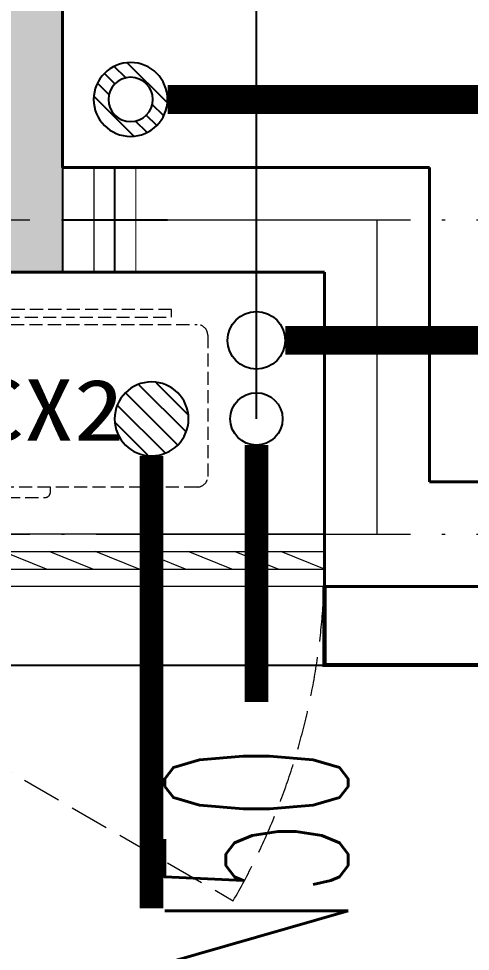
# Model space of a CAD drawing. Extents: x 27938 to 650306, y -92720 to 1524912.
# Drawn here: x 316433 to 317295, y 672361 to 674141 of the extents above; entities that cross this region are included whole.
import ezdxf

# ---------------------------------------------------------------- set-up
doc = ezdxf.new("R2010")
doc.units = 0
doc.header["$LTSCALE"] = 1000
doc.header["$MEASUREMENT"] = 0
doc.linetypes.add('DASH', pattern=[0.35, 0.25, -0.1])
doc.linetypes.add('DOTE', pattern=[2.42, 2, -0.2, 0.02, -0.2])
for name, color, linetype in [('COLUMN', 9, 'Continuous'), ('DIM_凝结', 3, 'Continuous'), ('DIM_污水', 3, 'Continuous'), ('EQUIP_地漏', 7, 'Continuous'), ('PIPE-凝结', 150, 'N'), ('PIPE-污水', 2, 'W'), ('TEXT_凝结', 7, 'Continuous'), ('VPIPE-凝结', 150, 'Continuous'), ('VPIPE-污水', 2, 'W'), ('机电标识类', 1, 'Continuous'), ('看线', 251, 'Continuous')]:
    doc.layers.add(name, color=color, linetype=linetype)
for name, color, linetype, lineweight in [('DOTE', 19, 'DOTE', 9), ('PUB_HATCH', 8, 'Continuous', 9), ('WALL', 9, 'Continuous', 40), ('WINDOW', 8, 'Continuous', 15), ('平面-空调室内机', 176, 'Continuous', 9), ('平面-空调预留孔', 173, 'Continuous', 15), ('空调', 76, 'Continuous', 13)]:
    doc.layers.add(name, color=color, linetype=linetype, lineweight=lineweight)
doc.styles.add('_TWT_PIPEDN', font='SIMPLEX.shx', dxfattribs={"width": 0.6, "oblique": 10, "height": 3, "bigfont": 'HZTXT.shx'})
doc.styles.get("Standard").update_dxf_attribs({"font": 'gbenor.shx', "bigfont": 'gbcbig.shx'})
doc.styles.add('黑体', font='simhei.ttf')
doc.linetypes.add('N', pattern='A,3,-0.2,["N",Standard,S=0.25,R=0,X=-0.1,Y=-0.115],-0.2', length=3.4)
doc.linetypes.add('W', pattern='A,3,-0.2,["W",Standard,S=0.25,R=0,X=-0.1,Y=-0.115],-0.2', length=3.4)

# ---------------------------------------------------------------- blocks, each defined once
blk = doc.blocks.new('gdfgdgdgr')
at = {"layer": 'PUB_HATCH'}
blk.add_hatch(color=256, dxfattribs=at).paths.add_polyline_path([(520677.8, 520713.9), (520677.8, 520513.9), (521677.8, 520513.9), (521677.8, 522163.9), (521477.8, 522163.9), (521477.8, 520713.9)])
at = {"layer": 'COLUMN', "color": 8}
for p, q in [((521677.8, 520513.9), (521677.8, 522163.9)), ((520677.8, 520513.9), (521677.8, 520513.9))]:
    blk.add_line(p, q, dxfattribs=at)
blk = doc.blocks.new('ferre')
at = {"layer": '平面-空调预留孔', "color": 0, "linetype": 'DASH', "ltscale": 0.1}
for p, q in [((93392.7, 115403.5), (93392.7, 115393.5)), ((93765.6, 115393.5), (93765.6, 115403.5)), ((93402.7, 115383.5), (93755.6, 115383.5))]:
    blk.add_line(p, q, dxfattribs=at)
blk.add_lwpolyline([(93996.7, 115742.6), (93576.8, 115742.6), (93576.8, 115727.5), (93996.7, 115727.5)], close=True, dxfattribs=at)
blk.add_lwpolyline([(94045.9, 115403.5), (93305.9, 115403.5, -0.414214), (93285.9, 115423.5), (93285.9, 115693.5, -0.414214), (93305.9, 115713.5), (94045.9, 115713.5, -0.414214), (94065.9, 115693.5), (94065.9, 115423.5, -0.414214)], format="xyb", close=True, dxfattribs=at)
for centre, start, end in [((93402.7, 115393.5), 180, 270), ((93755.6, 115393.5), 270, 0)]:
    blk.add_arc(centre, 10, start, end, dxfattribs=at)
at = {"layer": '平面-空调预留孔', "color": 0, "linetype": 'DASH', "ltscale": 0.1, "style": '黑体', "width": 1.2}
blk.add_text('A.CX2', height=117.05, dxfattribs=at).set_placement((93428.3, 115492.1))
blk = doc.blocks.new('fergve')
at = {"layer": '平面-空调预留孔', "color": 8, "linetype": 'DASH', "ltscale": 0.1}
blk.add_blockref('ferre', (25670, -60415.8), dxfattribs=at)
blk = doc.blocks.new('dongkong')
at = {"color": 0}
blk.add_wipeout([(-603756, 210771), (-603756, 210570.8), (-603836, 210570.8), (-603836, 210771)], dxfattribs=at)
at = {"layer": '机电标识类', "color": 0, "linetype": 'DASH', "ltscale": 400}
for p, q in [((-603796, 210771), (-603796, 210570.8)), ((-603896, 210670.7), (-603696, 210670.7))]:
    blk.add_line(p, q, dxfattribs=at)
at = {"layer": '空调', "color": 0, "linetype": 'DASH', "const_width": 2}
blk.add_lwpolyline([(-603756, 210771), (-603756, 210570.8), (-603836, 210570.8), (-603836, 210771)], close=True, dxfattribs=at)
blk = doc.blocks.new('GDRDADWDAD')
at = {"layer": 'DOTE', "linetype": 'DOTE', "ltscale": 0.3}
for p, q in [((270116.6, 673757.2), (328916.6, 673757.2)), ((317116.6, 673757.2), (317116.6, 673157.2)), ((270116.6, 673157.2), (328916.6, 673157.2))]:
    blk.add_line(p, q, dxfattribs=at)
blk = doc.blocks.new('$WINLIB2D$00000039')
at = {"color": 0}
for points in [[(-0.5, 0.5), (-0.5, -0.5)], [(0.5, 0.5), (-0.5, 0.5)], [(0.5, -0.5), (0.5, 0.5)], [(-0.5, 0.1667), (0.5, 0.1667)], [(-0.3839, -0.1667), (-0.448, 0.1667)], [(-0.3159, -0.1667), (-0.38, 0.1667)], [(-0.2479, -0.1667), (-0.312, 0.1667)], [(-0.1799, -0.1667), (-0.244, 0.1667)], [(-0.1119, -0.1667), (-0.176, 0.1667)], [(-0.0439, -0.1667), (-0.108, 0.1667)], [(0.0241, -0.1667), (-0.04, 0.1667)], [(0.0921, -0.1667), (0.028, 0.1667)], [(0.16, -0.1667), (0.0959, 0.1667)], [(0.228, -0.1667), (0.1639, 0.1667)], [(0.296, -0.1667), (0.2319, 0.1667)], [(0.364, -0.1667), (0.2999, 0.1667)], [(0.432, -0.1667), (0.3679, 0.1667)], [(0.5, -0.1667), (0.4359, 0.1667)], [(-0.4519, -0.1667), (-0.5, 0.0836)], [(-0.5, -0.1667), (0.5, -0.1667)], [(0.5, -0.5), (-0.5, -0.5)]]:
    blk.add_lwpolyline(points, dxfattribs=at)
blk = doc.blocks.new('$TwtSys$00000141')
for p, q in [((-141.3, 11.5), (-15.1, 137.7)), ((-141.3, 11.5), (-15.1, 137.7)), ((-130.8, -52.6), (52.6, 130.8)), ((-130.8, -52.6), (52.6, 130.8)), ((-99.7, -99.7), (99.7, 99.7)), ((-99.7, -99.7), (99.7, 99.7)), ((-48.5, -130.6), (131.4, 49.3)), ((-48.5, -130.6), (131.4, 49.3)), ((17.1, -138.4), (138.4, -17.1)), ((17.1, -138.4), (138.4, -17.1))]:
    blk.add_line(p, q)
blk.add_circle((0, 0), 141)
blk.add_circle((0, 0), 141)
blk = doc.blocks.new('$TwtSys$00000543')
for p, q in [((-140.4, -12.8), (12.8, 140.4)), ((18.7, 82.5), (62.6, 126.4)), ((59.8, 59.8), (99.7, 99.7)), ((82.5, 18.7), (126.4, 62.6)), ((-12.8, -140.4), (140.4, 12.8)), ((-126.4, -62.6), (-82.5, -18.7)), ((-99.7, -99.7), (-59.8, -59.8)), ((-62.6, -126.4), (-18.7, -82.5))]:
    blk.add_line(p, q)
for radius in [141, 84.6]:
    blk.add_circle((0, 0), radius)

msp = doc.modelspace()

# ---------------------------------------------------------------- linework, layer by layer
at = {"color": 8, "const_width": 8}
msp.add_lwpolyline([(317316.6, 673057.2), (317316.6, 672907.2), (317016.6, 672907.2), (317016.6, 673057.2)], dxfattribs=at)
at = {"layer": 'DIM_凝结'}
msp.add_line((316886.6, 673377.2), (316886.6, 676019.1), dxfattribs=at)
at = {"layer": 'DIM_污水'}
msp.add_line((316886.6, 673527.2), (316886.6, 676564.9), dxfattribs=at)
at = {"layer": 'PIPE-凝结', "const_width": 45}
for points in [[(316886.6, 673327.2), (316886.6, 672836.9)], [(316686.6, 673306.7), (316686.6, 672442.6)]]:
    msp.add_lwpolyline(points, dxfattribs=at)
at = {"layer": 'PIPE-污水', "const_width": 55}
for points in [[(316717.1, 673987.2), (317526.6, 673987.2)], [(316941.6, 673527.2), (317486.6, 673527.2)]]:
    msp.add_lwpolyline(points, dxfattribs=at)
at = {"layer": 'VPIPE-凝结'}
msp.add_circle((316886.6, 673377.2), 50, dxfattribs=at)
at = {"layer": 'VPIPE-污水'}
msp.add_circle((316886.6, 673527.2), 55, dxfattribs=at)
at = {"layer": 'WALL', "color": 8}
for p, q in [((317216.6, 673857.2), (317216.6, 673257.2)), ((317016.6, 673657.2), (317016.6, 673157.2)), ((317216.6, 673257.2), (317316.6, 673257.2)), ((317016.6, 673157.2), (317016.6, 673057.2)), ((317016.6, 673057.2), (317116.6, 673057.2)), ((317116.6, 673057.2), (317316.6, 673057.2))]:
    msp.add_line(p, q, dxfattribs=at)
at = {"layer": 'WINDOW', "color": 8, "linetype": 'DASH', "ltscale": 0.3}
msp.add_lwpolyline([(315716.6, 673107.2), (316842.4, 672457.2, 0.131652), (317016.6, 673107.2)], format="xyb", dxfattribs=at)
at = {"layer": '看线', "color": 8, "ltscale": 0.5}
msp.add_lwpolyline([(315716.6, 672907.2), (317016.6, 672907.2)], dxfattribs=at)

# ---------------------------------------------------------------- block references
at = {"color": 8}
msp.add_blockref('gdfgdgdgr', (-205160.8, 153143.3), dxfattribs=at)
at = {"layer": 'EQUIP_地漏', "xscale": 0.5, "yscale": -0.5, "zscale": 0.5, "rotation": 180}
msp.add_blockref('$TwtSys$00000543', (316646.6, 673987.2), dxfattribs=at)
at = {"layer": 'EQUIP_地漏', "xscale": 0.5, "yscale": -0.5, "zscale": 0.5}
msp.add_blockref('$TwtSys$00000141', (316686.6, 673377.2), dxfattribs=at)
at = {"layer": 'WINDOW', "xscale": 1299.999999983003, "yscale": 100, "zscale": 1299.999999983003}
msp.add_blockref('$WINLIB2D$00000039', (316366.6, 673107.2), dxfattribs=at)
at = {"layer": '平面-空调预留孔', "color": 8}
msp.add_blockref('fergve', (197057.9, 618259.5), dxfattribs=at)

# ---------------------------------------------------------------- texts
at = {"layer": 'TEXT_凝结', "style": '_TWT_PIPEDN', "width": 0.48}
msp.add_text('DN50', height=350, rotation=90, dxfattribs=at).set_placement((317061.6, 672157.2))

# ---------------------------------------------------------------- next in the draw order: block references
at = {"layer": '平面-空调室内机', "color": 8, "ltscale": 0.3, "xscale": -1, "rotation": 180}
msp.add_blockref('dongkong', (920412.7, 884428), dxfattribs=at)

# ---------------------------------------------------------------- next in the draw order: linework, layer by layer
at = {"layer": 'WALL', "color": 8}
for p, q in [((316516.6, 674857.2), (316516.6, 673857.2)), ((316516.6, 673857.2), (317216.6, 673857.2)), ((316416.6, 673657.2), (317016.6, 673657.2))]:
    msp.add_line(p, q, dxfattribs=at)

# ---------------------------------------------------------------- next in the draw order: block references
msp.add_blockref('GDRDADWDAD', (0, 0))

doc.saveas('drawing.dxf')
